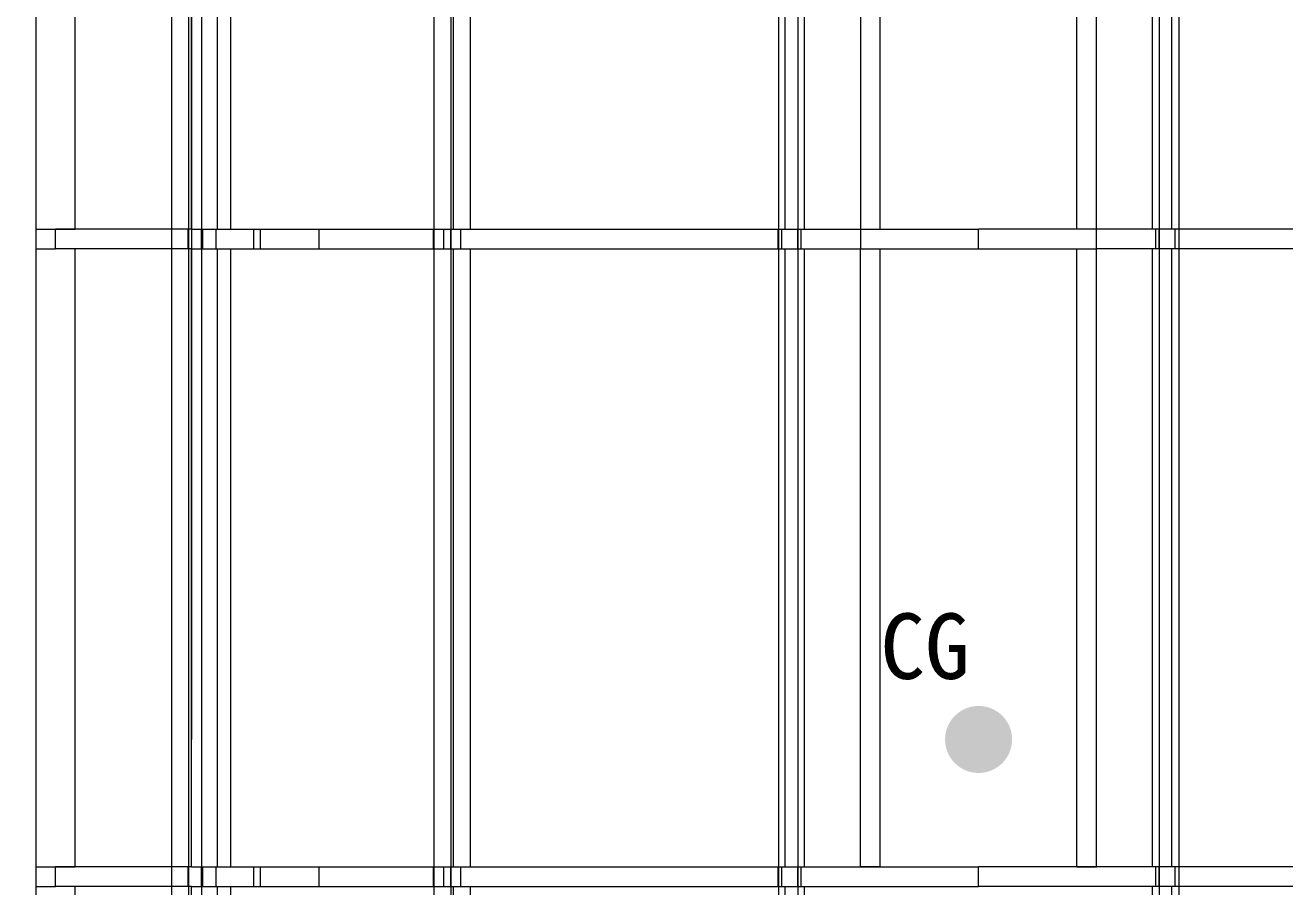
# Model space of a CAD drawing. Header units: millimetres. Extents: x 397 to 2266, y 265 to 907.
# Drawn here: x 807.6 to 999.7, y 643.7 to 775.1 of the extents above; entities that cross this region are included whole.
import ezdxf

# ---------------------------------------------------------------- set-up
doc = ezdxf.new("R2010")
doc.units = ezdxf.units.MM
doc.styles.add('Style-ＭＳ ゴシック', font='')
doc.styles.get('Style-ＭＳ ゴシック').set_extended_font_data('MS Gothic')

msp = doc.modelspace()

# ---------------------------------------------------------------- hatches: boundary and pattern name
at = {"linetype": 'Continuous', "lineweight": 0}
h = msp.add_hatch(color=7, dxfattribs=at)
edge = h.paths.add_edge_path()
edge.add_arc((952.97, 666.18), 5.11, 0, 360)

# ---------------------------------------------------------------- linework, layer by layer
at = {"color": 7, "linetype": 'Continuous', "lineweight": 0}
for p, q in [((832.97, 743.98), (832.97, 866.18)), ((832.97, 866.18), (832.97, 666.18)), ((829.97, 595.08), (829.97, 858.67)), ((809.22, 841.18), (809.22, 537.44)), ((832.5, 841.18), (832.5, 546.63)), ((834.52, 841.18), (834.52, 466.18)), ((872.51, 841.18), (872.51, 466.18)), ((925.42, 841.18), (925.42, 466.18)), ((980.52, 841.18), (980.52, 466.18)), ((815.22, 743.98), (815.22, 838.18)), ((836.94, 743.98), (836.94, 838.18)), ((838.96, 743.98), (838.96, 838.18)), ((869.92, 838.18), (869.92, 743.98)), ((872.93, 743.98), (872.93, 838.18)), ((875.53, 743.98), (875.53, 838.18)), ((922.47, 838.18), (922.47, 743.98)), ((923.5, 743.98), (923.5, 838.18)), ((937.97, 743.98), (937.97, 838.18)), ((967.97, 743.98), (967.97, 838.18)), ((982.45, 743.98), (982.45, 838.18)), ((983.48, 838.18), (983.48, 743.98)), ((979.49, 743.98), (979.49, 819)), ((926.45, 743.98), (926.45, 782.26)), ((934.97, 782.26), (934.97, 740.98)), ((970.97, 740.98), (970.97, 782.26)), ((809.22, 743.98), (812.22, 743.98)), ((812.22, 743.98), (815.22, 743.98)), ((812.22, 740.98), (812.22, 743.98)), ((832.97, 743.98), (812.22, 743.98)), ((832.48, 740.98), (832.48, 743.98)), ((832.97, 743.98), (934.97, 743.98)), ((834.52, 740.98), (834.52, 743.98)), ((834.72, 740.98), (834.72, 743.98)), ((836.74, 740.98), (836.74, 743.98)), ((842.44, 743.98), (842.44, 740.98)), ((843.47, 740.98), (843.47, 743.98)), ((852.44, 740.98), (852.44, 743.98)), ((869.89, 740.98), (869.89, 743.98)), ((869.92, 743.98), (869.92, 740.98)), ((871.43, 740.98), (871.43, 743.98)), ((872.51, 740.98), (872.51, 743.98)), ((874.02, 740.98), (874.02, 743.98)), ((922.42, 740.98), (922.42, 743.98)), ((922.47, 743.98), (922.47, 740.98)), ((922.98, 740.98), (922.98, 743.98)), ((925.42, 740.98), (925.42, 743.98)), ((925.94, 740.98), (925.94, 743.98)), ((934.97, 743.98), (937.97, 743.98)), ((934.97, 743.98), (952.97, 743.98)), ((952.97, 740.98), (952.97, 743.98)), ((970.97, 743.98), (952.97, 743.98)), ((970.97, 743.98), (967.97, 743.98)), ((1072.97, 743.98), (970.97, 743.98)), ((980.01, 740.98), (980.01, 743.98)), ((980.52, 740.98), (980.52, 743.98)), ((982.96, 740.98), (982.96, 743.98)), ((983.48, 743.98), (983.48, 740.98)), ((983.53, 740.98), (983.53, 743.98)), ((809.22, 740.98), (812.22, 740.98)), ((815.22, 740.98), (812.22, 740.98)), ((832.97, 740.98), (812.22, 740.98)), ((815.22, 646.78), (815.22, 740.98)), ((832.97, 646.78), (832.97, 740.98)), ((832.97, 740.98), (934.97, 740.98)), ((836.94, 646.78), (836.94, 740.98)), ((838.96, 646.78), (838.96, 740.98)), ((869.92, 740.98), (869.92, 646.78)), ((872.93, 646.78), (872.93, 740.98)), ((875.53, 646.78), (875.53, 740.98)), ((922.47, 740.98), (922.47, 646.78)), ((923.5, 646.78), (923.5, 740.98)), ((926.45, 646.78), (926.45, 740.98)), ((934.97, 740.98), (970.97, 740.98)), ((934.97, 646.78), (934.97, 740.98)), ((937.97, 646.78), (937.97, 740.98)), ((967.97, 646.78), (967.97, 740.98)), ((970.97, 646.78), (970.97, 740.98)), ((1072.97, 740.98), (970.97, 740.98)), ((979.49, 646.78), (979.49, 740.98)), ((982.45, 646.78), (982.45, 740.98)), ((983.48, 740.98), (983.48, 646.78)), ((809.22, 646.78), (812.22, 646.78)), ((812.22, 646.78), (815.22, 646.78)), ((812.22, 643.78), (812.22, 646.78)), ((832.97, 646.78), (812.22, 646.78)), ((832.48, 643.78), (832.48, 646.78)), ((832.97, 646.78), (952.97, 646.78)), ((834.52, 643.78), (834.52, 646.78)), ((834.72, 643.78), (834.72, 646.78)), ((836.74, 643.78), (836.74, 646.78)), ((842.44, 646.78), (842.44, 643.78)), ((843.47, 643.78), (843.47, 646.78)), ((852.44, 643.78), (852.44, 646.78)), ((869.89, 643.78), (869.89, 646.78)), ((869.92, 646.78), (869.92, 643.78)), ((871.43, 643.78), (871.43, 646.78)), ((872.51, 643.78), (872.51, 646.78)), ((874.02, 643.78), (874.02, 646.78)), ((922.42, 643.78), (922.42, 646.78)), ((922.47, 646.78), (922.47, 643.78)), ((922.98, 643.78), (922.98, 646.78)), ((925.42, 643.78), (925.42, 646.78)), ((925.94, 643.78), (925.94, 646.78)), ((937.97, 646.78), (934.97, 646.78)), ((952.97, 643.78), (952.97, 646.78)), ((1072.97, 646.78), (952.97, 646.78)), ((967.97, 646.78), (970.97, 646.78)), ((980.01, 643.78), (980.01, 646.78)), ((980.52, 643.78), (980.52, 646.78)), ((982.96, 643.78), (982.96, 646.78)), ((983.48, 646.78), (983.48, 643.78)), ((983.53, 643.78), (983.53, 646.78)), ((809.22, 643.78), (812.22, 643.78)), ((815.22, 643.78), (812.22, 643.78)), ((832.97, 643.78), (812.22, 643.78)), ((815.22, 539.81), (815.22, 643.78)), ((832.97, 643.78), (952.97, 643.78)), ((832.97, 596.27), (832.97, 643.78)), ((836.94, 597.83), (836.94, 643.78)), ((838.96, 598.63), (838.96, 643.78)), ((869.92, 643.78), (869.92, 610.85)), ((872.93, 612.04), (872.93, 643.78)), ((875.53, 613.07), (875.53, 643.78)), ((922.47, 643.78), (922.47, 631.59)), ((923.5, 632), (923.5, 643.78)), ((926.45, 633.17), (926.45, 643.78)), ((1072.97, 643.78), (952.97, 643.78)), ((979.49, 633.17), (979.49, 643.78)), ((982.45, 632), (982.45, 643.78)), ((983.48, 643.78), (983.48, 631.59))]:
    msp.add_line(p, q, dxfattribs=at)
msp.add_3dface([(397.01, 906.51), (1502.15, 906.51), (1502.15, 264.72), (397.01, 264.72)], dxfattribs=at)

# ---------------------------------------------------------------- texts
at = {"color": 7, "linetype": 'Continuous', "lineweight": 0, "insert": (944.79, 680.33), "char_height": 10, "attachment_point": 5, "line_spacing_factor": 0.9, "style": 'Style-ＭＳ ゴシック'}
msp.add_mtext('CG', dxfattribs=at)

doc.saveas('drawing.dxf')
